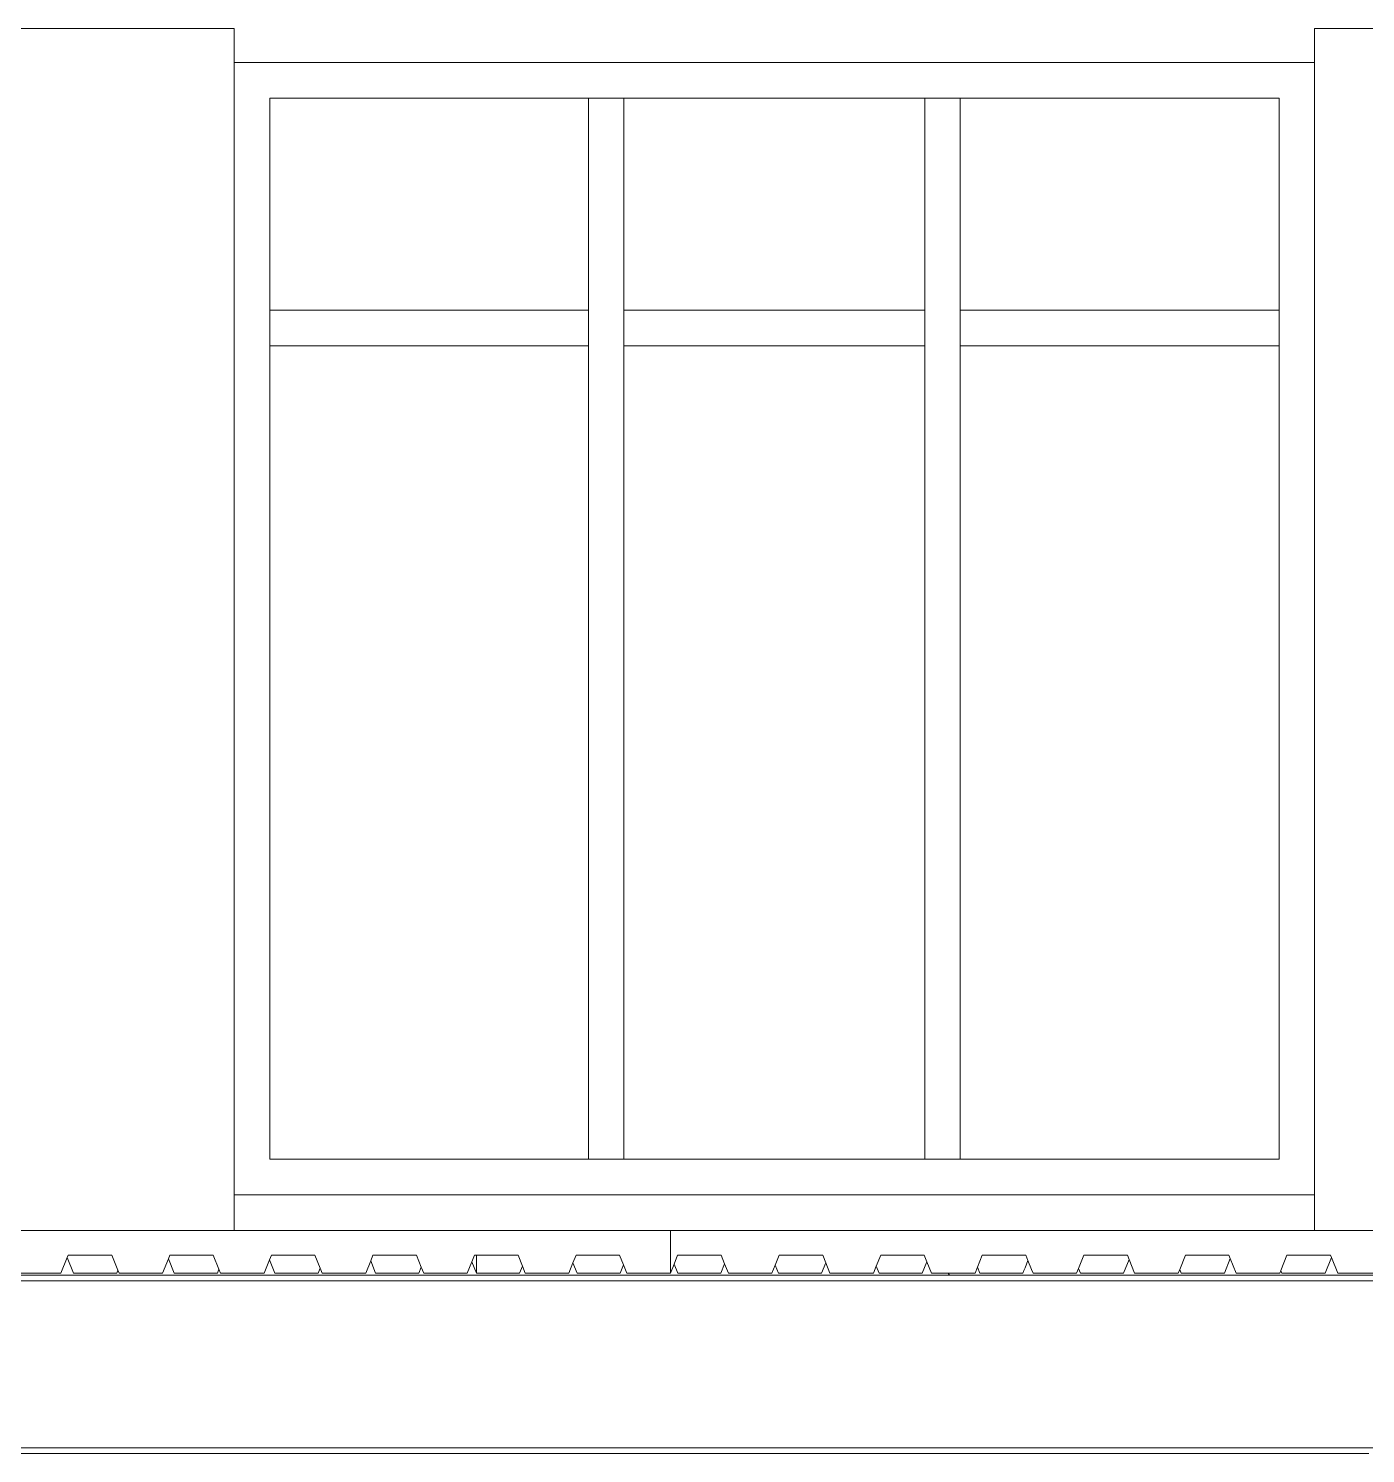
# Model space of a CAD drawing. Header units: metres. Extents: x 78 to 178, y -74 to 157.
# Drawn here: x 140.058 to 143.808, y -55.877 to -51.881 of the extents above; entities that cross this region are included whole.
import ezdxf

# ---------------------------------------------------------------- set-up
doc = ezdxf.new("R2010")
doc.units = ezdxf.units.M
doc.layers.add('01_Fina', color=252, linetype='Continuous', lineweight=15)

msp = doc.modelspace()

# ---------------------------------------------------------------- linework, layer by layer
at = {"layer": '01_Fina'}
for p, q in [((140.63516, -51.88079), (139.49293, -51.88079)), ((140.63516, -51.97651), (140.63516, -51.88079)), ((144.80678, -51.88079), (143.66455, -51.88079)), ((143.66455, -51.88079), (143.66455, -51.97651)), ((140.63516, -55.15079), (140.63516, -51.97651)), ((140.63516, -51.97651), (143.66455, -51.97651)), ((143.66455, -51.97651), (143.66455, -55.15079)), ((140.73448, -52.67079), (140.73448, -52.07651)), ((140.73448, -52.07651), (141.6284, -52.07651)), ((141.6284, -52.07651), (141.72773, -52.07651)), ((141.6284, -52.07651), (141.6284, -52.67079)), ((141.72773, -52.07651), (142.57198, -52.07651)), ((141.72773, -52.67079), (141.72773, -52.07651)), ((142.57198, -52.07651), (142.57198, -52.67079)), ((142.57198, -52.07651), (142.67131, -52.07651)), ((142.67131, -52.67079), (142.67131, -52.07651)), ((142.67131, -52.07651), (143.56523, -52.07651)), ((143.56523, -52.07651), (143.56523, -52.67079)), ((141.6284, -52.67079), (140.73448, -52.67079)), ((140.73448, -52.67079), (140.73448, -52.77079)), ((141.6284, -52.67079), (141.6284, -52.77079)), ((142.57198, -52.67079), (141.72773, -52.67079)), ((141.72773, -52.67079), (141.72773, -52.77079)), ((142.57198, -52.67079), (142.57198, -52.77079)), ((143.56523, -52.67079), (142.67131, -52.67079)), ((142.67131, -52.67079), (142.67131, -52.77079)), ((143.56523, -52.67079), (143.56523, -52.77079)), ((141.6284, -52.77079), (140.73448, -52.77079)), ((140.73448, -55.05079), (140.73448, -52.77079)), ((141.6284, -52.77079), (141.6284, -55.05079)), ((142.57198, -52.77079), (141.72773, -52.77079)), ((141.72773, -55.05079), (141.72773, -52.77079)), ((142.57198, -52.77079), (142.57198, -55.05079)), ((143.56523, -52.77079), (142.67131, -52.77079)), ((142.67131, -55.05079), (142.67131, -52.77079)), ((143.56523, -52.77079), (143.56523, -55.05079)), ((141.6284, -55.05079), (140.73448, -55.05079)), ((141.6284, -55.05079), (141.72773, -55.05079)), ((142.57198, -55.05079), (141.72773, -55.05079)), ((142.57198, -55.05079), (142.67131, -55.05079)), ((143.56523, -55.05079), (142.67131, -55.05079)), ((143.66455, -55.15079), (140.63516, -55.15079)), ((140.63516, -55.25079), (140.63516, -55.15079)), ((143.66455, -55.15079), (143.66455, -55.25079)), ((139.49293, -55.25079), (140.63516, -55.25079)), ((141.85811, -55.25079), (140.63516, -55.25079)), ((141.85811, -55.37079), (141.85811, -55.25079)), ((143.66455, -55.25079), (141.85811, -55.25079)), ((143.66455, -55.25079), (144.80678, -55.25079)), ((140.14897, -55.37079), (140.16672, -55.32718)), ((140.16672, -55.32718), (140.16932, -55.32079)), ((140.18431, -55.37079), (140.16672, -55.32718)), ((140.16932, -55.32079), (140.2914, -55.32079)), ((140.2914, -55.32079), (140.30853, -55.36289)), ((140.43383, -55.37079), (140.45035, -55.3302)), ((140.45035, -55.3302), (140.45417, -55.32079)), ((140.46672, -55.37079), (140.45035, -55.3302)), ((140.45417, -55.32079), (140.57626, -55.32079)), ((140.57626, -55.32079), (140.59216, -55.35987)), ((140.71868, -55.37079), (140.73398, -55.33321)), ((140.73398, -55.33321), (140.73903, -55.32079)), ((140.73398, -55.33321), (140.74914, -55.37079)), ((140.73903, -55.32079), (140.86111, -55.32079)), ((140.86111, -55.32079), (140.87579, -55.35686)), ((141.00354, -55.37079), (141.01761, -55.33623)), ((141.01761, -55.33623), (141.02389, -55.32079)), ((141.03155, -55.37079), (141.01761, -55.33623)), ((141.02389, -55.32079), (141.14597, -55.32079)), ((141.14597, -55.32079), (141.15942, -55.35385)), ((141.2884, -55.37079), (141.30124, -55.33924)), ((141.30124, -55.33924), (141.30874, -55.32079)), ((141.31396, -55.37079), (141.30124, -55.33924)), ((141.30874, -55.32079), (141.31396, -55.32079)), ((141.31396, -55.37079), (141.31396, -55.32079)), ((141.31396, -55.32079), (141.43083, -55.32079)), ((141.43083, -55.32079), (141.44305, -55.35083)), ((141.58487, -55.34225), (141.5936, -55.32079)), ((141.5936, -55.32079), (141.71568, -55.32079)), ((141.71568, -55.32079), (141.72668, -55.34782)), ((141.8685, -55.34527), (141.87846, -55.32079)), ((141.87846, -55.32079), (142.00054, -55.32079)), ((142.00054, -55.32079), (142.01031, -55.3448)), ((142.15213, -55.34828), (142.16331, -55.32079)), ((142.16331, -55.32079), (142.2854, -55.32079)), ((142.2854, -55.32079), (142.29394, -55.34179)), ((142.44817, -55.32079), (142.43576, -55.3513)), ((142.44817, -55.32079), (142.57025, -55.32079)), ((142.57757, -55.33877), (142.56465, -55.37079)), ((142.57025, -55.32079), (142.57757, -55.33877)), ((142.57757, -55.33877), (142.5906, -55.37079)), ((142.71939, -55.35431), (142.73303, -55.32079)), ((142.73303, -55.32079), (142.85511, -55.32079)), ((142.8612, -55.33576), (142.85289, -55.35635)), ((142.85511, -55.32079), (142.8612, -55.33576)), ((142.8612, -55.33576), (142.87136, -55.36073)), ((143.00302, -55.35733), (143.01788, -55.32079)), ((143.01788, -55.32079), (143.13997, -55.32079)), ((143.14483, -55.33275), (143.12948, -55.37079)), ((143.13997, -55.32079), (143.14483, -55.33275)), ((143.14483, -55.33275), (143.16031, -55.37079)), ((143.28665, -55.36034), (143.30274, -55.32079)), ((143.30274, -55.32079), (143.42482, -55.32079)), ((143.42846, -55.32973), (143.4119, -55.37079)), ((143.42482, -55.32079), (143.42846, -55.32973)), ((143.42846, -55.32973), (143.44517, -55.37079)), ((143.57028, -55.36335), (143.5876, -55.32079)), ((143.5876, -55.32079), (143.70968, -55.32079)), ((143.71209, -55.32672), (143.69431, -55.37079)), ((143.70968, -55.32079), (143.71209, -55.32672)), ((143.71209, -55.32672), (143.73003, -55.37079)), ((141.52968, -55.37651), (139.68677, -55.37651)), ((140.02689, -55.37079), (140.14897, -55.37079)), ((140.30534, -55.37079), (140.18431, -55.37079)), ((140.30853, -55.36289), (140.30534, -55.37079)), ((140.30853, -55.36289), (140.31175, -55.37079)), ((140.31175, -55.37079), (140.43383, -55.37079)), ((140.58776, -55.37079), (140.46672, -55.37079)), ((140.59216, -55.35987), (140.58776, -55.37079)), ((140.59216, -55.35987), (140.5966, -55.37079)), ((140.5966, -55.37079), (140.71868, -55.37079)), ((140.74914, -55.37079), (140.87017, -55.37079)), ((140.87579, -55.35686), (140.87017, -55.37079)), ((140.87579, -55.35686), (140.88146, -55.37079)), ((140.88146, -55.37079), (141.00354, -55.37079)), ((141.03155, -55.37079), (141.15259, -55.37079)), ((141.15942, -55.35385), (141.15259, -55.37079)), ((141.15942, -55.35385), (141.16632, -55.37079)), ((141.16632, -55.37079), (141.2884, -55.37079)), ((141.435, -55.37079), (141.31396, -55.37079)), ((141.44305, -55.35083), (141.435, -55.37079)), ((141.44305, -55.35083), (141.45117, -55.37079)), ((141.45117, -55.37079), (141.52414, -55.37079)), ((141.52414, -55.37079), (141.57325, -55.37079)), ((141.52968, -55.37651), (142.18386, -55.37651)), ((141.57325, -55.37079), (141.58487, -55.34225)), ((141.59638, -55.37079), (141.58487, -55.34225)), ((141.71741, -55.37079), (141.59638, -55.37079)), ((141.72668, -55.34782), (141.71741, -55.37079)), ((141.72668, -55.34782), (141.73603, -55.37079)), ((141.73603, -55.37079), (141.85811, -55.37079)), ((141.85811, -55.37079), (141.8685, -55.34527)), ((141.87879, -55.37079), (141.8685, -55.34527)), ((141.99983, -55.37079), (141.87879, -55.37079)), ((142.01031, -55.3448), (141.99983, -55.37079)), ((142.01031, -55.3448), (142.02089, -55.37079)), ((142.14297, -55.37079), (142.02089, -55.37079)), ((142.14297, -55.37079), (142.15213, -55.34828)), ((142.16121, -55.37079), (142.15213, -55.34828)), ((142.18313, -55.37079), (142.16121, -55.37079)), ((142.28224, -55.37079), (142.18313, -55.37079)), ((142.64075, -55.37651), (142.18386, -55.37651)), ((142.29394, -55.34179), (142.28224, -55.37079)), ((142.29394, -55.34179), (142.30574, -55.37079)), ((142.42782, -55.37079), (142.30574, -55.37079)), ((142.43576, -55.3513), (142.42782, -55.37079)), ((142.44362, -55.37079), (142.43576, -55.3513)), ((142.56465, -55.37079), (142.44362, -55.37079)), ((142.5906, -55.37079), (142.63747, -55.37079)), ((142.64075, -55.37651), (142.63747, -55.37079)), ((142.63747, -55.37079), (142.71268, -55.37079)), ((142.90574, -55.37651), (142.64075, -55.37651)), ((142.71268, -55.37079), (142.71939, -55.35431)), ((142.72603, -55.37079), (142.71939, -55.35431)), ((142.84707, -55.37079), (142.72603, -55.37079)), ((142.84998, -55.36358), (142.84707, -55.37079)), ((142.85289, -55.35635), (142.84998, -55.36358)), ((142.87136, -55.36073), (142.87487, -55.36935)), ((142.87487, -55.36935), (142.87546, -55.37079)), ((142.87546, -55.37079), (142.88107, -55.37079)), ((142.88107, -55.37079), (142.91382, -55.37079)), ((142.93798, -55.37651), (142.90574, -55.37651)), ((142.91382, -55.37079), (142.99754, -55.37079)), ((142.93798, -55.37651), (144.40541, -55.37651)), ((142.99754, -55.37079), (143.00302, -55.35733)), ((143.00845, -55.37079), (143.00302, -55.35733)), ((143.12948, -55.37079), (143.00845, -55.37079)), ((143.16031, -55.37079), (143.28239, -55.37079)), ((143.28239, -55.37079), (143.28665, -55.36034)), ((143.29086, -55.37079), (143.28665, -55.36034)), ((143.4119, -55.37079), (143.29086, -55.37079)), ((143.44517, -55.37079), (143.56725, -55.37079)), ((143.56725, -55.37079), (143.57028, -55.36335)), ((143.57327, -55.37079), (143.57028, -55.36335)), ((143.69431, -55.37079), (143.57327, -55.37079)), ((143.73003, -55.37079), (143.85211, -55.37079)), ((132.81795, -55.39251), (147.40784, -55.39251)), ((132.81795, -55.86051), (147.40784, -55.86051)), ((138.1559, -55.87651), (140.38716, -55.87651)), ((140.38716, -55.87651), (140.75448, -55.87651)), ((140.75448, -55.87651), (143.32043, -55.87651)), ((143.32043, -55.87651), (143.57855, -55.87651)), ((143.57855, -55.87651), (143.81681, -55.87651))]:
    msp.add_line(p, q, dxfattribs=at)

doc.saveas('drawing.dxf')
